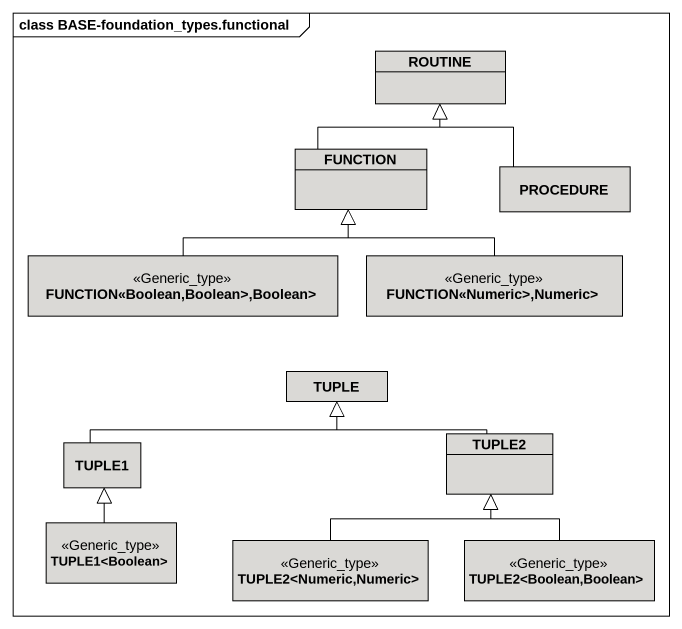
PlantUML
@startuml
mainframe class BASE-foundation_types.functional
hide circle
hide empty members
class ROUTINE #DAD9D6
class FUNCTION #DAD9D6
class PROCEDURE #DAD9D6
class "FUNCTION<<Boolean,Boolean>,Boolean>" as FUNCTION_Boolean_Boolean <<Generic_type>> #DAD9D6
class "FUNCTION<<Numeric>,Numeric>" as FUNCTION_Numeric_Numeric <<Generic_type>> #DAD9D6
class TUPLE #DAD9D6
class TUPLE2 #DAD9D6
class TUPLE1 #DAD9D6
class "TUPLE1<Boolean>" as TUPLE1_Boolean <<Generic_type>> #DAD9D6
class "TUPLE2<Numeric,Numeric>" as TUPLE2_Numeric_Numeric <<Generic_type>> #DAD9D6
class "TUPLE2<Boolean,Boolean>" as TUPLE2_Boolean_Boolean <<Generic_type>> #DAD9D6
FUNCTION -up-|> ROUTINE
PROCEDURE -up-|> ROUTINE
FUNCTION_Boolean_Boolean -up-|> FUNCTION
FUNCTION_Numeric_Numeric -up-|> FUNCTION
TUPLE2 -left-|> TUPLE
TUPLE1 -right-|> TUPLE
TUPLE1_Boolean -up-|> TUPLE1
TUPLE2_Numeric_Numeric -up-|> TUPLE2
TUPLE2_Boolean_Boolean -up-|> TUPLE2
@enduml
